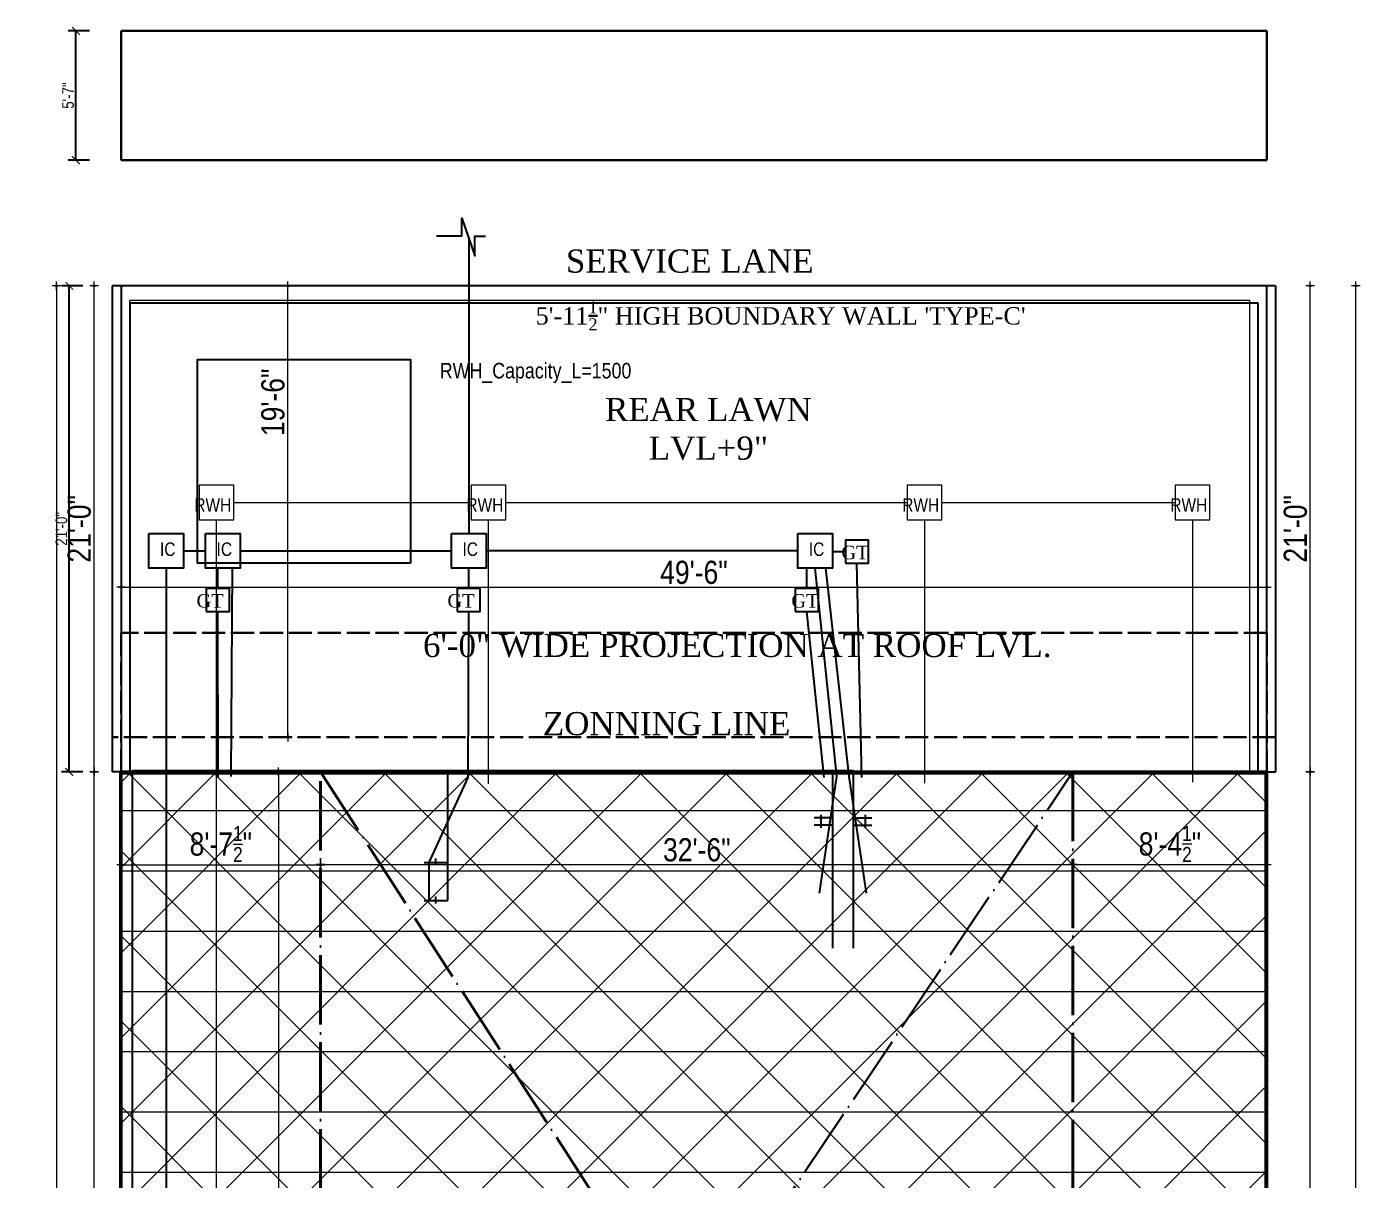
# Model space of a CAD drawing. Header units: feet. Extents: x 29269 to 32217, y -19918 to 20536.
# Drawn here: x 31526 to 32217, y -16580 to -15982 of the extents above; entities that cross this region are included whole.
import ezdxf

# ---------------------------------------------------------------- set-up
doc = ezdxf.new("R2010")
doc.units = ezdxf.units.FT
doc.header["$MEASUREMENT"] = 0
doc.header["$PDMODE"] = 2
for name, pattern in [('ACAD_ISO02W100', [15, 12, -3]), ('ACAD_ISO04W100', [30, 24, -3, 0, -3]), ('ACAD_ISO07W100', [3, 0, -3])]:
    doc.linetypes.add(name, pattern=pattern)
doc.layers.get('0').update_dxf_attribs({"lineweight": 30})
for name, color, linetype, plot in [('BLK_1_COVERED_AREA', 140, 'Continuous', False), ('BLK_1_LVL_0_BLDG_FOOT_PRINT', 1, 'Continuous', False), ('BLK_1_LVL_0_REAR_SETBACK', 11, 'Continuous', False), ('COMPOUNDWALL', 4, 'Continuous', False), ('PLOT_BOUNDARY', 70, 'Continuous', False), ('RWH', 4, 'Continuous', False)]:
    doc.layers.add(name, color=color, linetype=linetype, plot=plot)
for name, color, linetype, lineweight in [('D.DIM.', 191, 'Continuous', 5), ('DIM', 142, 'Continuous', 30), ('HATCH', 9, 'Continuous', 20), ('OPEN_PARKING', 7, 'Continuous', 0), ('RWP', 220, 'Continuous', 30), ('STAIR', 82, 'Continuous', 30), ('TEXT', 150, 'Continuous', 30), ('WAII', 1, 'Continuous', 25), ('WALL', 10, 'Continuous', 30), ('WATER', 22, 'Continuous', 30)]:
    doc.layers.add(name, color=color, linetype=linetype, lineweight=lineweight)
doc.layers.add('P.HAELTH', color=221, linetype='Continuous')
doc.styles.add('GURPREET', font='times.ttf')
doc.styles.add('ROMANS', font='arial.ttf', dxfattribs={"height": 8})
doc.styles.get("Standard").update_dxf_attribs({"font": 'ARIALN.TTF'})
doc.dimstyles.get("Standard").update_dxf_attribs({"dimtxt": 6, "dimasz": 4, "dimexe": 4, "dimexo": 4, "dimgap": 1, "dimtad": 1, "dimdec": 1, "dimzin": 3, "dimdsep": 46, "dimlunit": 4, "dimtxsty": 'Standard', "dimblk": 'ARCHTICK', "dimcen": 0.09, "dimadec": 0, "dimazin": 0, "dimtfac": 1.005, "dimtdec": 1, "dimtofl": 0, "dimtmove": 2, "dimatfit": 3, "dimfxl": 4, "dimfxlon": 1, "dimtolj": 1, "dimtzin": 0, "dimarcsym": 0})
doc.dimstyles.new('VINAY', dxfattribs={"dimtxt": 7.5, "dimasz": 0.5, "dimexe": 0.18, "dimexo": 0.0625, "dimgap": 1.5, "dimtad": 1, "dimdec": 1, "dimzin": 3, "dimdsep": 46, "dimlunit": 4, "dimtxsty": 'Standard', "dimblk": 'Dim Tick', "dimcen": 2, "dimse1": 1, "dimse2": 1, "dimclrd": 5, "dimclrt": 2, "dimadec": 0, "dimazin": 0, "dimtfac": 0.65, "dimtdec": 1, "dimtofl": 0, "dimtmove": 0, "dimatfit": 3, "dimfxl": 0.18, "dimtolj": 1, "dimtzin": 0, "dimlwd": 13, "dimarcsym": 0})

# ---------------------------------------------------------------- blocks, each defined once
blk = doc.blocks.new('Dim Tick')
blk.add_hatch(color=7).paths.add_polyline_path([(-1, 0, 1), (1, 0, 1)])
at = {"color": 7}
for p, q in [((-4.5, 0), (-1, 0)), ((0, 1), (0, 4.5)), ((1, 0), (4.5, 0)), ((0, -4.5), (0, -1))]:
    blk.add_line(p, q, dxfattribs=at)
blk.add_circle((0, 0), 1.01, dxfattribs=at)
blk = doc.blocks.new('*D407')
at = {"layer": 'D.DIM.', "color": 5, "lineweight": 13, "transparency": 16777216}
blk.add_line((31561.05, -16896.19), (31561.05, -16369.19), dxfattribs=at)
at = {"layer": 'Defpoints', "color": 0, "transparency": 16777216}
for p in [(31561.05, -16368.69), (31575.02, -16368.69), (31575.02, -16896.69)]:
    blk.add_point(p, dxfattribs=at)
at = {"layer": 'D.DIM.', "color": 5, "lineweight": 13, "transparency": 16777216, "xscale": 0.5, "yscale": 0.5, "zscale": 0.5}
for p, rotation in [((31561.05, -16368.69), 90), ((31561.05, -16896.69), 270)]:
    blk.add_blockref('Dim Tick', p, dxfattribs=dict(at, rotation=rotation))
at = {"layer": 'D.DIM.', "color": 2, "transparency": 16777216, "insert": (31553.42, -16632.69), "char_height": 12, "attachment_point": 5, "rotation": 90}
blk.add_mtext('\\A1;44\'-0"', dxfattribs=at)
blk = doc.blocks.new('*D408')
at = {"layer": 'D.DIM.', "color": 5, "lineweight": 13, "transparency": 16777216}
blk.add_line((31561.05, -16368.19), (31561.05, -16117.19), dxfattribs=at)
at = {"layer": 'Defpoints', "color": 0, "transparency": 16777216}
for p in [(31561.05, -16116.69), (31575.02, -16116.69), (31575.02, -16368.69)]:
    blk.add_point(p, dxfattribs=at)
at = {"layer": 'D.DIM.', "color": 5, "lineweight": 13, "transparency": 16777216, "xscale": 0.5, "yscale": 0.5, "zscale": 0.5}
for p, rotation in [((31561.05, -16116.69), 90), ((31561.05, -16368.69), 270)]:
    blk.add_blockref('Dim Tick', p, dxfattribs=dict(at, rotation=rotation))
at = {"layer": 'D.DIM.', "color": 2, "transparency": 16777216, "insert": (31553.42, -16242.69), "char_height": 12, "attachment_point": 5, "rotation": 90}
blk.add_mtext('\\A1;21\'-0"', dxfattribs=at)
blk = doc.blocks.new('*D401')
at = {"layer": 'D.DIM.', "color": 5, "lineweight": 13, "transparency": 16777216}
blk.add_line((31541.62, -16117.19), (31541.62, -17208.19), dxfattribs=at)
at = {"layer": 'Defpoints', "color": 0, "transparency": 16777216}
for p in [(31711.91, -16116.69), (31541.62, -17208.69), (31615.52, -17208.69)]:
    blk.add_point(p, dxfattribs=at)
at = {"layer": 'D.DIM.', "color": 5, "lineweight": 13, "transparency": 16777216, "xscale": 0.5, "yscale": 0.5, "zscale": 0.5}
for p, rotation in [((31541.62, -16116.69), 90), ((31541.62, -17208.69), 270)]:
    blk.add_blockref('Dim Tick', p, dxfattribs=dict(at, rotation=rotation))
at = {"layer": 'D.DIM.', "color": 2, "transparency": 16777216, "insert": (31533.99, -16662.69), "char_height": 12, "attachment_point": 5, "rotation": 90}
blk.add_mtext('\\A1;91\'-0"', dxfattribs=at)
blk = doc.blocks.new('*D409')
at = {"layer": 'D.DIM.', "color": 5, "lineweight": 13, "transparency": 16777216}
blk.add_line((31575.52, -16272.96), (32168.52, -16272.96), dxfattribs=at)
at = {"layer": 'Defpoints', "color": 0, "transparency": 16777216}
for p in [(32169.02, -16272.96), (31575.02, -16368.69), (32169.02, -16368.69)]:
    blk.add_point(p, dxfattribs=at)
at = {"layer": 'D.DIM.', "color": 5, "lineweight": 13, "transparency": 16777216, "xscale": 0.5, "yscale": 0.5, "zscale": 0.5, "rotation": 180}
blk.add_blockref('Dim Tick', (31575.02, -16272.96), dxfattribs=at)
at = {"layer": 'D.DIM.', "color": 5, "lineweight": 13, "transparency": 16777216, "xscale": 0.5, "yscale": 0.5, "zscale": 0.5}
blk.add_blockref('Dim Tick', (32169.02, -16272.96), dxfattribs=at)
at = {"layer": 'D.DIM.', "color": 2, "transparency": 16777216, "insert": (31872.02, -16265.33), "char_height": 12, "attachment_point": 5}
blk.add_mtext('\\A1;49\'-6"', dxfattribs=at)
blk = doc.blocks.new('*D411')
at = {"layer": 'D.DIM.', "color": 5, "lineweight": 13, "transparency": 16777216}
blk.add_line((32191.47, -16896.19), (32191.47, -16369.19), dxfattribs=at)
at = {"layer": 'Defpoints', "color": 0, "transparency": 16777216}
for p in [(32173.52, -16368.69), (32191.47, -16368.69), (32169.02, -16896.69)]:
    blk.add_point(p, dxfattribs=at)
at = {"layer": 'D.DIM.', "color": 5, "lineweight": 13, "transparency": 16777216, "xscale": 0.5, "yscale": 0.5, "zscale": 0.5}
for p, rotation in [((32191.47, -16368.69), 90), ((32191.47, -16896.69), 270)]:
    blk.add_blockref('Dim Tick', p, dxfattribs=dict(at, rotation=rotation))
at = {"layer": 'D.DIM.', "color": 2, "transparency": 16777216, "insert": (32183.85, -16632.69), "char_height": 12, "attachment_point": 5, "rotation": 90}
blk.add_mtext('\\A1;44\'-0"', dxfattribs=at)
blk = doc.blocks.new('*D412')
at = {"layer": 'D.DIM.', "color": 5, "lineweight": 13, "transparency": 16777216}
blk.add_line((32191.47, -16368.19), (32191.47, -16117.19), dxfattribs=at)
at = {"layer": 'Defpoints', "color": 0, "transparency": 16777216}
for p in [(32173.52, -16116.69), (32191.47, -16116.69), (32173.52, -16368.69)]:
    blk.add_point(p, dxfattribs=at)
at = {"layer": 'D.DIM.', "color": 5, "lineweight": 13, "transparency": 16777216, "xscale": 0.5, "yscale": 0.5, "zscale": 0.5}
for p, rotation in [((32191.47, -16116.69), 90), ((32191.47, -16368.69), 270)]:
    blk.add_blockref('Dim Tick', p, dxfattribs=dict(at, rotation=rotation))
at = {"layer": 'D.DIM.', "color": 2, "transparency": 16777216, "insert": (32183.85, -16242.69), "char_height": 12, "attachment_point": 5, "rotation": 90}
blk.add_mtext('\\A1;21\'-0"', dxfattribs=at)
blk = doc.blocks.new('*D402')
at = {"layer": 'D.DIM.', "color": 5, "lineweight": 13, "transparency": 16777216}
blk.add_line((32215.23, -17208.19), (32215.23, -16117.19), dxfattribs=at)
at = {"layer": 'Defpoints', "color": 0, "transparency": 16777216}
for p in [(32009.51, -16116.69), (32215.23, -16116.69), (31977.22, -17208.69)]:
    blk.add_point(p, dxfattribs=at)
at = {"layer": 'D.DIM.', "color": 5, "lineweight": 13, "transparency": 16777216, "xscale": 0.5, "yscale": 0.5, "zscale": 0.5}
for p, rotation in [((32215.23, -16116.69), 90), ((32215.23, -17208.69), 270)]:
    blk.add_blockref('Dim Tick', p, dxfattribs=dict(at, rotation=rotation))
at = {"layer": 'D.DIM.', "color": 2, "transparency": 16777216, "insert": (32207.61, -16662.69), "char_height": 12, "attachment_point": 5, "rotation": 90}
blk.add_mtext('\\A1;91\'-0"', dxfattribs=at)
blk = doc.blocks.new('*D413')
at = {"layer": 'D.DIM.', "color": 5, "lineweight": 13, "transparency": 16777216}
blk.add_line((31575.52, -16416.86), (31678.02, -16416.86), dxfattribs=at)
at = {"layer": 'Defpoints', "color": 0, "transparency": 16777216}
for p in [(31575.02, -16368.69), (31678.52, -16368.69), (31678.52, -16416.86)]:
    blk.add_point(p, dxfattribs=at)
at = {"layer": 'D.DIM.', "color": 5, "lineweight": 13, "transparency": 16777216, "xscale": 0.5, "yscale": 0.5, "zscale": 0.5, "rotation": 180}
blk.add_blockref('Dim Tick', (31575.02, -16416.86), dxfattribs=at)
at = {"layer": 'D.DIM.', "color": 5, "lineweight": 13, "transparency": 16777216, "xscale": 0.5, "yscale": 0.5, "zscale": 0.5}
blk.add_blockref('Dim Tick', (31678.52, -16416.86), dxfattribs=at)
at = {"layer": 'D.DIM.', "color": 2, "transparency": 16777216, "insert": (31626.77, -16406.13), "char_height": 12, "attachment_point": 5}
blk.add_mtext('\\A1;8\'-7{\\H0.650000x;\\S1/2;}"', dxfattribs=at)
blk = doc.blocks.new('*D414')
at = {"layer": 'D.DIM.', "color": 5, "lineweight": 13, "transparency": 16777216}
blk.add_line((31679.02, -16416.82), (32068.02, -16416.82), dxfattribs=at)
at = {"layer": 'Defpoints', "color": 0, "transparency": 16777216}
for p in [(31678.52, -16368.69), (32068.52, -16381.65), (32068.52, -16416.82)]:
    blk.add_point(p, dxfattribs=at)
at = {"layer": 'D.DIM.', "color": 5, "lineweight": 13, "transparency": 16777216, "xscale": 0.5, "yscale": 0.5, "zscale": 0.5, "rotation": 180}
blk.add_blockref('Dim Tick', (31678.52, -16416.82), dxfattribs=at)
at = {"layer": 'D.DIM.', "color": 5, "lineweight": 13, "transparency": 16777216, "xscale": 0.5, "yscale": 0.5, "zscale": 0.5}
blk.add_blockref('Dim Tick', (32068.52, -16416.82), dxfattribs=at)
at = {"layer": 'D.DIM.', "color": 2, "transparency": 16777216, "insert": (31873.52, -16409.19), "char_height": 12, "attachment_point": 5}
blk.add_mtext('\\A1;32\'-6"', dxfattribs=at)
blk = doc.blocks.new('*D415')
at = {"layer": 'D.DIM.', "color": 5, "lineweight": 13, "transparency": 16777216}
blk.add_line((32069.02, -16416.82), (32168.52, -16416.82), dxfattribs=at)
at = {"layer": 'Defpoints', "color": 0, "transparency": 16777216}
for p in [(32068.52, -16381.65), (32169.02, -16380.81), (32169.02, -16416.82)]:
    blk.add_point(p, dxfattribs=at)
at = {"layer": 'D.DIM.', "color": 5, "lineweight": 13, "transparency": 16777216, "xscale": 0.5, "yscale": 0.5, "zscale": 0.5, "rotation": 180}
blk.add_blockref('Dim Tick', (32068.52, -16416.82), dxfattribs=at)
at = {"layer": 'D.DIM.', "color": 5, "lineweight": 13, "transparency": 16777216, "xscale": 0.5, "yscale": 0.5, "zscale": 0.5}
blk.add_blockref('Dim Tick', (32169.02, -16416.82), dxfattribs=at)
at = {"layer": 'D.DIM.', "color": 2, "transparency": 16777216, "insert": (32118.77, -16406.09), "char_height": 12, "attachment_point": 5}
blk.add_mtext('\\A1;8\'-4{\\H0.650000x;\\S1/2;}"', dxfattribs=at)
blk = doc.blocks.new('*D416')
at = {"layer": 'D.DIM.', "color": 5, "lineweight": 13, "transparency": 16777216}
blk.add_line((31656.73, -16369.19), (31656.73, -16950.19), dxfattribs=at)
at = {"layer": 'Defpoints', "color": 0, "transparency": 16777216}
for p in [(31678.52, -16368.69), (31656.73, -16950.69), (31678.52, -16950.69)]:
    blk.add_point(p, dxfattribs=at)
at = {"layer": 'D.DIM.', "color": 5, "lineweight": 13, "transparency": 16777216, "xscale": 0.5, "yscale": 0.5, "zscale": 0.5}
for p, rotation in [((31656.73, -16368.69), 90), ((31656.73, -16950.69), 270)]:
    blk.add_blockref('Dim Tick', p, dxfattribs=dict(at, rotation=rotation))
at = {"layer": 'D.DIM.', "color": 2, "transparency": 16777216, "insert": (31649.11, -16659.69), "char_height": 12, "attachment_point": 5, "rotation": 90}
blk.add_mtext('\\A1;48\'-6"', dxfattribs=at)
blk = doc.blocks.new('*D419')
at = {"layer": 'D.DIM.', "color": 5, "lineweight": 13, "transparency": 16777216}
blk.add_line((31859.52, -16878.32), (31679.02, -16878.32), dxfattribs=at)
at = {"layer": 'Defpoints', "color": 0, "transparency": 16777216}
for p in [(31678.52, -16368.69), (31678.52, -16878.32), (31860.02, -16896.69)]:
    blk.add_point(p, dxfattribs=at)
at = {"layer": 'D.DIM.', "color": 5, "lineweight": 13, "transparency": 16777216, "xscale": 0.5, "yscale": 0.5, "zscale": 0.5, "rotation": 180}
blk.add_blockref('Dim Tick', (31678.52, -16878.32), dxfattribs=at)
at = {"layer": 'D.DIM.', "color": 5, "lineweight": 13, "transparency": 16777216, "xscale": 0.5, "yscale": 0.5, "zscale": 0.5}
blk.add_blockref('Dim Tick', (31860.02, -16878.32), dxfattribs=at)
at = {"layer": 'D.DIM.', "color": 2, "transparency": 16777216, "insert": (31769.27, -16867.58), "char_height": 12, "attachment_point": 5}
blk.add_mtext('\\A1;15\'-1{\\H0.650000x;\\S1/2;}"', dxfattribs=at)
blk = doc.blocks.new('*D405')
at = {"layer": 'D.DIM.', "color": 5, "lineweight": 13, "transparency": 16777216}
blk.add_line((31661.44, -16350.19), (31661.44, -16117.19), dxfattribs=at)
at = {"layer": 'Defpoints', "color": 0, "transparency": 16777216}
for p in [(31661.44, -16116.69), (31684.22, -16116.69), (31684.22, -16350.69)]:
    blk.add_point(p, dxfattribs=at)
at = {"layer": 'D.DIM.', "color": 5, "lineweight": 13, "transparency": 16777216, "xscale": 0.5, "yscale": 0.5, "zscale": 0.5}
for p, rotation in [((31661.44, -16116.69), 90), ((31661.44, -16350.69), 270)]:
    blk.add_blockref('Dim Tick', p, dxfattribs=dict(at, rotation=rotation))
at = {"layer": 'D.DIM.', "color": 2, "transparency": 16777216, "insert": (31653.81, -16177.12), "char_height": 12, "attachment_point": 5, "rotation": 90}
blk.add_mtext('\\A1;19\'-6"', dxfattribs=at)
blk = doc.blocks.new('_ArchTick')
at = {"color": 0, "linetype": 'ByBlock', "const_width": 0.15}
blk.add_lwpolyline([(-0.5, -0.5), (0.5, 0.5)], dxfattribs=at)
blk = doc.blocks.new('*D453')
at = {"layer": 'BLK_1_LVL_0_REAR_SETBACK', "color": 0, "lineweight": -2, "transparency": 16777216}
for p, q in [((31555.22, -16116.69), (31544.22, -16116.69)), ((31548.22, -16368.69), (31548.22, -16116.69)), ((31555.22, -16368.69), (31544.22, -16368.69))]:
    blk.add_line(p, q, dxfattribs=at)
at = {"layer": 'Defpoints', "color": 0, "transparency": 16777216}
for p in [(31548.22, -16116.69), (31575.02, -16116.69), (31574.34, -16368.69)]:
    blk.add_point(p, dxfattribs=at)
at = {"layer": 'BLK_1_LVL_0_REAR_SETBACK', "color": 0, "lineweight": -2, "transparency": 16777216, "xscale": 4, "yscale": 4, "zscale": 4}
for p, rotation in [((31548.22, -16116.69), 90), ((31548.22, -16368.69), 270)]:
    blk.add_blockref('_ArchTick', p, dxfattribs=dict(at, rotation=rotation))
at = {"layer": 'BLK_1_LVL_0_REAR_SETBACK', "color": 0, "transparency": 16777216, "insert": (31544.15, -16242.69), "char_height": 6, "attachment_point": 5, "rotation": 90}
blk.add_mtext('\\A1;21\'-0"', dxfattribs=at)
blk = doc.blocks.new('*D477')
at = {"layer": 'COMPOUNDWALL', "color": 0, "lineweight": -2, "transparency": 16777216}
for p, q in [((31558.63, -15984.53), (31547.63, -15984.53)), ((31551.63, -16051.53), (31551.63, -15984.53)), ((31558.63, -16051.53), (31547.63, -16051.53))]:
    blk.add_line(p, q, dxfattribs=at)
at = {"layer": 'Defpoints', "color": 0, "transparency": 16777216}
for p in [(31551.63, -15984.53), (31575.02, -15984.53), (31575.02, -16051.53)]:
    blk.add_point(p, dxfattribs=at)
at = {"layer": 'COMPOUNDWALL', "color": 0, "lineweight": -2, "transparency": 16777216, "xscale": 4, "yscale": 4, "zscale": 4}
for p, rotation in [((31551.63, -15984.53), 90), ((31551.63, -16051.53), 270)]:
    blk.add_blockref('_ArchTick', p, dxfattribs=dict(at, rotation=rotation))
at = {"layer": 'COMPOUNDWALL', "color": 0, "transparency": 16777216, "insert": (31547.58, -16018.03), "char_height": 6, "attachment_point": 5, "rotation": 90}
blk.add_mtext('\\A1;5\'-7"', dxfattribs=at)

msp = doc.modelspace()

# ---------------------------------------------------------------- hatches: boundary and pattern name
at = {"layer": 'HATCH'}
h = msp.add_hatch(dxfattribs=at)
h.set_pattern_fill('ANSI31', color=256, scale=250, angle=90, style=0)
h.set_pattern_definition([(135, (-638.223, -36920.055), (-22.097087, -22.097087), [])])
h.paths.add_polyline_path([(31575.02, -16896.69), (31678.52, -16896.69), (31678.52, -16950.69), (31860.02, -16950.69), (31860.02, -16896.69), (32169.02, -16896.69), (32169.02, -16368.69), (31575.02, -16368.69)])
h.paths.add_polyline_path([(31815.88, -16825.24), (31815.88, -16763.11), (31922.83, -16763.11), (31922.83, -16825.24)])
h = msp.add_hatch(dxfattribs=at)
h.set_pattern_fill('ANSI31', color=256, scale=250, angle=180, style=0)
h.set_pattern_definition([(225, (-638.223, -36920.055), (22.097087, -22.097087), [])])
h.paths.add_polyline_path([(31575.02, -16896.69), (31678.52, -16896.69), (31678.52, -16950.69), (31860.02, -16950.69), (31860.02, -16896.69), (32169.02, -16896.69), (32169.02, -16368.69), (31575.02, -16368.69)])
h.paths.add_polyline_path([(31815.88, -16825.24), (31815.88, -16763.11), (31922.83, -16763.11), (31922.83, -16825.24)])
h = msp.add_hatch(dxfattribs=at)
h.set_pattern_fill('ANSI31', color=256, scale=250, angle=135, style=0)
h.set_pattern_definition([(180, (-638.223, -36920.055), (-5e-15, -31.25), [])])
h.paths.add_polyline_path([(31575.02, -16896.69), (31678.52, -16896.69), (31678.52, -16950.69), (31860.02, -16950.69), (31860.02, -16896.69), (32169.02, -16896.69), (32169.02, -16368.69), (31575.02, -16368.69)])
h.paths.add_polyline_path([(31815.88, -16825.24), (31815.88, -16763.11), (31922.83, -16763.11), (31922.83, -16825.24)])

# ---------------------------------------------------------------- linework, layer by layer
for p, q in [((31575.02, -15984.53), (32169.02, -15984.53)), ((31575.02, -16051.53), (31575.02, -15984.53)), ((32169.02, -16051.53), (32169.02, -15984.53)), ((31575.02, -16051.53), (32169.02, -16051.53))]:
    msp.add_line(p, q)
at = {"linetype": 'ACAD_ISO04W100', "ltscale": 1.5}
for p, q in [((31678.52, -16950.69), (32068.52, -16368.69)), ((31678.52, -16368.69), (32019.02, -16896.69))]:
    msp.add_line(p, q, dxfattribs=at)
msp.add_lwpolyline([(32169.02, -16368.69), (31575.02, -16368.69), (31575.02, -16896.69), (31678.52, -16896.69), (31678.52, -16950.69), (31860.02, -16950.69), (31860.02, -16896.69), (32169.02, -16896.69), (32169.02, -16368.69)], close=True)
at = {"linetype": 'ACAD_ISO04W100', "lineweight": 40, "ltscale": 1.5}
msp.add_lwpolyline([(32068.52, -16368.69), (32068.52, -16679.19), (32019.02, -16679.19), (32019.02, -16896.69), (31860.02, -16896.69), (31860.02, -16950.69), (31678.52, -16950.69), (31678.52, -16368.69)], close=True, dxfattribs=at)
at = {"layer": 'BLK_1_COVERED_AREA'}
msp.add_lwpolyline([(32169.02, -16369.69), (31575.02, -16369.69), (31575.02, -16896.69), (31678.52, -16896.69), (31678.52, -16950.69), (31860.02, -16950.69), (31860.02, -16896.69), (32169.02, -16896.69), (32169.02, -16369.69)], close=True, dxfattribs=at)
at = {"layer": 'BLK_1_LVL_0_BLDG_FOOT_PRINT', "color": 25}
msp.add_lwpolyline([(32168.34, -16368.69), (31574.34, -16368.69), (31574.34, -16896.69), (31677.84, -16896.69), (31677.84, -16950.69), (31859.34, -16950.69), (31859.34, -16896.69), (32168.34, -16896.69), (32168.34, -16368.69)], close=True, dxfattribs=at)
at = {"layer": 'BLK_1_LVL_0_REAR_SETBACK'}
msp.add_lwpolyline([(31575.02, -16368.69), (32169.02, -16368.69), (32169.02, -16116.69), (31575.02, -16116.69)], close=True, dxfattribs=at)
at = {"layer": 'DIM', "color": 2, "lineweight": 40}
msp.add_lwpolyline([(31575.02, -16368.69), (32169.02, -16368.69), (32169.02, -16896.69), (31860.02, -16896.69), (31860.02, -16950.69), (31678.52, -16950.69), (31678.52, -16896.69), (31575.02, -16896.69), (31575.02, -16368.69)], dxfattribs=at)
at = {"layer": 'OPEN_PARKING'}
msp.add_lwpolyline([(31579.52, -16124.19), (32160.02, -16124.19), (32160.02, -16368.69), (31579.52, -16368.69)], close=True, dxfattribs=at)
at = {"layer": 'P.HAELTH'}
for p, q in [((31755.29, -16091.85), (31755.29, -16245.14)), ((31607.46, -16254.14), (31618.82, -16254.14)), ((31636.82, -16254.14), (31746.29, -16254.14)), ((31925.85, -16254.14), (31764.29, -16254.14)), ((31950.53, -16254.58), (31943.85, -16254.58)), ((31959.05, -16371.61), (31956.53, -16260.58)), ((31598.46, -16263.14), (31598.46, -17024.06)), ((31625.24, -16273.64), (31625.24, -16263.14)), ((31632.09, -16371.12), (31632.88, -16263.14)), ((31755.29, -16273.64), (31755.29, -16263.14)), ((31930.58, -16273.64), (31930.58, -16263.14)), ((31946.1, -16371.11, -15.34), (31934.85, -16263.14)), ((31952.45, -16371.11, -15.34), (31940.32, -16263.14)), ((31625.32, -16371.61), (31625.24, -16285.64)), ((31755.06, -16371.61), (31755.29, -16285.64)), ((31939.5, -16371.61), (31930.58, -16285.64)), ((31937.08, -16431.53), (31946.1, -16371.11, -15.34)), ((31961.46, -16431.53), (31952.45, -16371.11, -15.34)), ((31734.73, -16415.69), (31755.06, -16371.61)), ((31734.73, -16435.19), (31734.73, -16415.69))]:
    msp.add_line(p, q, dxfattribs=at)
for points in [[(31738.63, -16090.8), (31751.76, -16090.8), (31751.76, -16081.56), (31758.45, -16101.06), (31758.45, -16090.93), (31764, -16090.93)], [(31589.46, -16245.14), (31607.46, -16245.14), (31607.46, -16263.14), (31589.46, -16263.14), (31589.46, -16245.14)], [(31618.82, -16245.14), (31636.82, -16245.14), (31636.82, -16263.14), (31618.82, -16263.14), (31618.82, -16245.14)], [(31746.29, -16245.14), (31764.29, -16245.14), (31764.29, -16263.14), (31746.29, -16263.14), (31746.29, -16245.14)], [(31925.85, -16245.14), (31943.85, -16245.14), (31943.85, -16263.14), (31925.85, -16263.14), (31925.85, -16245.14)]]:
    msp.add_lwpolyline(points, dxfattribs=at)
for points in [[(31950.53, -16260.58), (31962.53, -16260.58), (31962.53, -16248.58), (31950.53, -16248.58)], [(31619.24, -16285.64), (31631.24, -16285.64), (31631.24, -16273.64), (31619.24, -16273.64)], [(31749.29, -16285.64), (31761.29, -16285.64), (31761.29, -16273.64), (31749.29, -16273.64)], [(31924.58, -16285.64), (31936.58, -16285.64), (31936.58, -16273.64), (31924.58, -16273.64)]]:
    msp.add_lwpolyline(points, close=True, dxfattribs=at)
at = {"layer": 'PLOT_BOUNDARY'}
msp.add_lwpolyline([(31575.02, -17208.69), (32169.02, -17208.69), (32169.02, -16116.69), (31575.02, -16116.69)], close=True, dxfattribs=at)
at = {"layer": 'RWH'}
msp.add_lwpolyline([(31725.02, -16260.42), (31614.72, -16260.42), (31614.72, -16154.9), (31725.02, -16154.9), (31725.02, -16260.42)], dxfattribs=at)
at = {"layer": 'RWP', "lineweight": 20}
for p, q in [((31633.48, -16229.1), (31756.52, -16229.1)), ((31774.52, -16229.1), (31982.48, -16229.1)), ((32000.48, -16229.1), (32121.45, -16229.1)), ((31624.48, -17035.45), (31624.48, -16238.1)), ((31765.52, -16374.89), (31765.52, -16238.1)), ((31991.48, -16238.1), (31991.48, -16374.61)), ((32130.45, -16238.1), (32130.45, -16374.12))]:
    msp.add_line(p, q, dxfattribs=at)
for points in [[(31633.48, -16220.1), (31615.48, -16220.1), (31615.48, -16238.1), (31633.48, -16238.1), (31633.48, -16220.1)], [(31774.52, -16220.1), (31756.52, -16220.1), (31756.52, -16238.1), (31774.52, -16238.1), (31774.52, -16220.1)], [(32000.48, -16220.1), (31982.48, -16220.1), (31982.48, -16238.1), (32000.48, -16238.1), (32000.48, -16220.1)], [(32139.45, -16220.1), (32121.45, -16220.1), (32121.45, -16238.1), (32139.45, -16238.1), (32139.45, -16220.1)]]:
    msp.add_lwpolyline(points, dxfattribs=at)
at = {"layer": 'STAIR', "linetype": 'ACAD_ISO02W100'}
for p, q in [((32169.02, -16296.69), (31575.02, -16296.69)), ((31575.02, -16296.69), (31575.02, -16368.69)), ((32169.02, -16296.69), (32169.02, -16368.69)), ((32173.52, -16350.69), (31570.52, -16350.69))]:
    msp.add_line(p, q, dxfattribs=at)
at = {"layer": 'WAII'}
for p, q in [((31570.52, -16116.69), (31570.52, -16368.69)), ((32173.52, -16116.69), (31570.52, -16116.69)), ((32173.52, -16116.69), (32173.52, -16368.69)), ((31579.52, -16125.69), (31579.52, -16368.69)), ((32164.52, -16125.69), (31579.52, -16125.69)), ((32164.52, -16368.69), (32164.52, -16125.69)), ((31579.52, -16368.69), (31570.52, -16368.69)), ((32164.52, -16368.69), (32173.52, -16368.69))]:
    msp.add_line(p, q, dxfattribs=at)
at = {"layer": 'WAII', "color": 6, "lineweight": 40}
msp.add_lwpolyline([(31575.02, -16896.69), (31678.52, -16896.69), (31678.52, -16950.69), (31860.02, -16950.69), (31860.02, -16896.69), (32169.02, -16896.69), (32169.02, -16368.69), (31575.02, -16368.69)], close=True, dxfattribs=at)
at = {"layer": 'WALL', "linetype": 'ACAD_ISO07W100'}
for p, q in [((31575.02, -16116.69), (31575.02, -17208.69)), ((32169.02, -16116.69), (32169.02, -17208.69))]:
    msp.add_line(p, q, dxfattribs=at)
at = {"layer": 'WATER', "lineweight": 25}
for p, q in [((31580.92, -16951.54), (31580.92, -16367.96)), ((31580.92, -16367.96), (31954.78, -16367.96)), ((31744.41, -16435.4), (31744.41, -16367.96)), ((31943.92, -16368.69), (31943.92, -16460.17)), ((31954.63, -16368.69), (31954.63, -16460.17)), ((31937.8, -16391.07), (31937.8, -16397.79)), ((31960.74, -16391.07), (31960.74, -16397.79)), ((31943.92, -16392.56), (31934.28, -16392.56)), ((31943.92, -16396.35), (31934.28, -16396.35)), ((31954.63, -16392.56), (31964.27, -16392.56)), ((31954.63, -16396.35), (31964.27, -16396.35)), ((31732.2, -16415.63), (31744.41, -16415.63)), ((31738.09, -16413.61), (31738.09, -16417.11)), ((31738.09, -16433.38), (31738.09, -16436.88)), ((31732.2, -16435.4), (31744.41, -16435.4))]:
    msp.add_line(p, q, dxfattribs=at)

# ---------------------------------------------------------------- texts
at = {"layer": 'P.HAELTH', "char_height": 7, "width": 6.1186, "attachment_point": 9}
for s, insert in [('IC', (31603.24, -16256.85)), ('IC', (31632.6, -16256.85)), ('IC', (31760.06, -16256.85)), ('IC', (31939.62, -16256.85)), ('{\\fTimes New Roman|b0|i0|c0|p18;GT}', (31962.56, -16258.57)), ('{\\fTimes New Roman|b0|i0|c0|p18;GT}', (31628.26, -16283.63)), ('{\\fTimes New Roman|b0|i0|c0|p18;GT}', (31758.31, -16283.63)), ('{\\fTimes New Roman|b0|i0|c0|p18;GT}', (31936.61, -16283.63))]:
    msp.add_mtext(s, dxfattribs=dict(at, insert=insert))
at = {"layer": 'RWH', "insert": (31740.28, -16156.64), "char_height": 8.0619, "attachment_point": 1}
msp.add_mtext_dynamic_manual_height_columns('RWH_Capacity_L=1500', width=1.3026, gutter_width=1.25, heights=[0], dxfattribs=at)
at = {"layer": 'RWP', "lineweight": 20, "char_height": 7, "width": 6.1186, "attachment_point": 7}
for insert in [(31613.02, -16233.8), (31754.06, -16233.8), (31980.02, -16233.8), (32118.98, -16233.8)]:
    msp.add_mtext('RWH', dxfattribs=dict(at, insert=insert))
at = {"layer": 'TEXT', "style": 'GURPREET'}
msp.add_text(' ZONNING LINE', height=12, dxfattribs=at).set_placement((31789.15, -16349.69))
at = {"layer": 'TEXT'}
for s, insert, char_height, width, attachment_point, style in [('{\\fTimes New Roman|b0|i0|c0|p18;SERVICE LANE}', (31869.85, -16097.85), 12, 196.6537, 2, 'ROMANS'), ('\\A1;{\\fTimes New Roman|b0|i0|c0|p18;\\W1;  5\'-11\\H0.7x;\\S1/2;\\H1.429x;" HIGH \\H0.9997x;BOUNDARY WALL \'TYPE-C\'}', (31913.56, -16124.7), 9, 284.0467, 2, 'ROMANS'), ('{\\fTimes New Roman|b0|i0|c0|p18;REAR LAWN\\PLVL+9"}', (31879.54, -16174.82), 12, 160.144, 2, 'ROMANS'), ('\\pi2.514;6\'-0" WIDE PROJECTION AT ROOF LVL.', (31729.08, -16297.16), 12, 343.8964, 1, 'GURPREET')]:
    msp.add_mtext(s, dxfattribs=dict(at, insert=insert, char_height=char_height, width=width, attachment_point=attachment_point, style=style))

# ---------------------------------------------------------------- dimensions: what is measured, and where the dimension line sits
at = {"layer": 'BLK_1_LVL_0_REAR_SETBACK', "color": 2}
dim = msp.add_linear_dim(base=(31548.22, -16116.69), p1=(31574.34, -16368.69), p2=(31575.02, -16116.69), angle=90, dimstyle='Standard', override={"dimfxl": 7}, dxfattribs=at)
dim.commit()
dim.dimension.update_dxf_attribs({"geometry": '*D453', "text_midpoint": (31544.15, -16242.69)})
at = {"layer": 'COMPOUNDWALL', "color": 2}
dim = msp.add_linear_dim(base=(31551.63, -15984.53), p1=(31575.02, -16051.53), p2=(31575.02, -15984.53), angle=90, dimstyle='Standard', override={"dimfxl": 7}, dxfattribs=at)
dim.commit()
dim.dimension.update_dxf_attribs({"geometry": '*D477', "text_midpoint": (31547.58, -16018.03)})
at = {"layer": 'D.DIM.', "color": 2}
for base, p1, p2, picture, middle in [((31541.62, -17208.69), (31711.91, -16116.69), (31615.52, -17208.69), '*D401', (31533.99, -16662.69)), ((31561.05, -16116.69), (31575.02, -16368.69), (31575.02, -16116.69), '*D408', (31553.42, -16242.69)), ((32215.23, -16116.69), (31977.22, -17208.69), (32009.51, -16116.69), '*D402', (32207.61, -16662.69)), ((32191.47, -16116.69), (32173.52, -16368.69), (32173.52, -16116.69), '*D412', (32183.85, -16242.69)), ((31561.05, -16368.69), (31575.02, -16896.69), (31575.02, -16368.69), '*D407', (31553.42, -16632.69)), ((31656.73, -16950.69), (31678.52, -16368.69), (31678.52, -16950.69), '*D416', (31649.11, -16659.69)), ((32191.47, -16368.69), (32169.02, -16896.69), (32173.52, -16368.69), '*D411', (32183.85, -16632.69))]:
    dim = msp.add_linear_dim(base=base, p1=p1, p2=p2, angle=90, dimstyle='VINAY', override={"dimtxt": 12}, dxfattribs=at)
    dim.commit()
    dim.dimension.update_dxf_attribs({"geometry": picture, "text_midpoint": middle})
dim = msp.add_linear_dim(base=(31661.44, -16116.69), p1=(31684.22, -16350.69), p2=(31684.22, -16116.69), angle=90, dimstyle='VINAY', override={"dimtxt": 12}, dxfattribs=at)
dim.commit()
dim.dimension.update_dxf_attribs({"geometry": '*D405', "text_midpoint": (31661.44, -16177.12), "dimtype": 160})
for base, p1, p2, picture, middle in [((32169.02, -16272.96), (31575.02, -16368.69), (32169.02, -16368.69), '*D409', (31872.02, -16265.33)), ((31678.52, -16416.86), (31575.02, -16368.69), (31678.52, -16368.69), '*D413', (31626.77, -16406.13)), ((32068.52, -16416.82), (31678.52, -16368.69), (32068.52, -16381.65), '*D414', (31873.52, -16409.19)), ((31678.52, -16878.32), (31860.02, -16896.69), (31678.52, -16368.69), '*D419', (31769.27, -16867.58)), ((32169.02, -16416.82), (32068.52, -16381.65), (32169.02, -16380.81), '*D415', (32118.77, -16406.09))]:
    dim = msp.add_linear_dim(base=base, p1=p1, p2=p2, dimstyle='VINAY', override={"dimtxt": 12}, dxfattribs=at)
    dim.commit()
    dim.dimension.update_dxf_attribs({"geometry": picture, "text_midpoint": middle})

doc.saveas('drawing.dxf')
